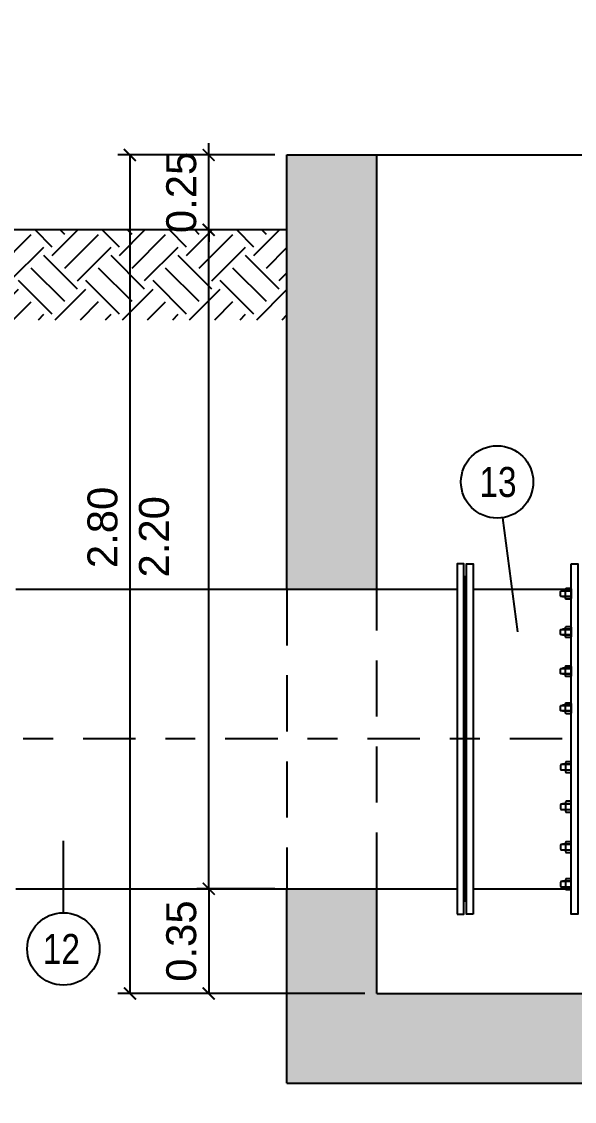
# Model space of a CAD drawing. Header units: feet. Extents: x 0 to 285167, y 0 to 9111449.
# Drawn here: x 285142.799 to 285144.644, y 9111399.777 to 9111403.382 of the extents above; entities that cross this region are included whole.
import ezdxf
from ezdxf import colors
from ezdxf.entities.mleader import LeaderData, LeaderLine
from ezdxf.enums import TextEntityAlignment as Align
from ezdxf.math import Vec2, Vec3

# ---------------------------------------------------------------- set-up
doc = ezdxf.new("R2010")
doc.units = ezdxf.units.FT
doc.header["$MEASUREMENT"] = 0
doc.linetypes.add('DASHDOT', pattern=[1, 0.5, -0.25, 0, -0.25])
doc.linetypes.add('HIDDEN', pattern=[0.375, 0.25, -0.125])
doc.layers.get('0').update_dxf_attribs({"linetype": 'CONTINUOUS'})
doc.layers.get('DEFPOINTS').update_dxf_attribs({"linetype": 'CONTINUOUS'})
for name, color, linetype in [('06', 6, 'CONTINUOUS'), ('EIXO', 1, 'DASHDOT'), ('H-SA-CONTORNO', 2, 'CONTINUOUS'), ('H-SA-DIM', 1, 'CONTINUOUS'), ('H-SA-ESTRUTURA (CORTE)', 5, 'CONTINUOUS'), ('H-SA-HTC CONCRETO', 253, 'CONTINUOUS'), ('H-SA-TEXTO', 2, 'CONTINUOUS'), ('H-SA-TUBOS', 3, 'CONTINUOUS'), ('INDIC', 2, 'CONTINUOUS')]:
    doc.layers.add(name, color=color, linetype=linetype)
doc.styles.add('EGC_Arial_2.0mm', font='arial.ttf', dxfattribs={"width": 0.8, "height": 2})
doc.styles.get("Standard").update_dxf_attribs({"font": 'arial.ttf'})
doc.dimstyles.new('Copy of EGC_2.0mm', dxfattribs={"dimtxt": 0.1, "dimasz": 0.04, "dimexe": 0.04, "dimexo": 0.04, "dimgap": 0.04, "dimtad": 1, "dimzin": 1, "dimdsep": 46, "dimtxsty": 'Standard', "dimblk": 'ARCHTICK', "dimcen": 0, "dimclrd": 1, "dimclre": 1, "dimclrt": 2, "dimazin": 0, "dimtfac": 1, "dimtix": 1, "dimtmove": 1, "dimatfit": 3, "dimldrblk": 'NONE', "dimfxl": 0.002, "dimtolj": 1, "dimtzin": 0, "dimlwd": -1, "dimarcsym": 0})

# ---------------------------------------------------------------- blocks, each defined once
blk = doc.blocks.new('_ArchTick')
at = {"color": 0, "linetype": 'ByBlock', "const_width": 0.15}
blk.add_lwpolyline([(-0.5, -0.5), (0.5, 0.5)], dxfattribs=at)
blk = doc.blocks.new('*D1242')
at = {"layer": 'DEFPOINTS', "color": 0, "transparency": 16777216}
for p in [(285143.6847, 9111402.9369), (285143.1603, 9111400.1369), (285143.9847, 9111400.1369)]:
    blk.add_point(p, dxfattribs=at)
at = {"layer": 'H-SA-DIM', "color": 1, "lineweight": -2, "transparency": 16777216}
for p, q in [((285143.6447, 9111402.9369), (285143.1203, 9111402.9369)), ((285143.9447, 9111400.1369), (285143.1203, 9111400.1369))]:
    blk.add_line(p, q, dxfattribs=at)
at = {"layer": 'H-SA-DIM', "color": 1, "transparency": 16777216}
blk.add_line((285143.1603, 9111402.9369), (285143.1603, 9111400.1369), dxfattribs=at)
at = {"layer": 'H-SA-DIM', "color": 1, "transparency": 16777216, "xscale": 0.04, "yscale": 0.04, "zscale": 0.04}
for p, rotation in [((285143.1603, 9111402.9369), 90), ((285143.1603, 9111400.1369), 270)]:
    blk.add_blockref('_ArchTick', p, dxfattribs=dict(at, rotation=rotation))
at = {"layer": 'H-SA-DIM', "color": 2, "transparency": 16777216, "insert": (285143.0692, 9111401.6932), "char_height": 0.1, "attachment_point": 5, "rotation": 90}
blk.add_mtext('\\A1;2.80', dxfattribs=at)
blk = doc.blocks.new('_None')
blk = doc.blocks.new('*D1253')
at = {"layer": 'DEFPOINTS', "color": 0, "transparency": 16777216}
for p in [(285143.6847, 9111400.4869), (285143.4233, 9111400.1369), (285143.9847, 9111400.1369)]:
    blk.add_point(p, dxfattribs=at)
at = {"layer": 'H-SA-DIM', "color": 1, "lineweight": -2, "transparency": 16777216}
for p, q in [((285143.6447, 9111400.4869), (285143.3833, 9111400.4869)), ((285143.9447, 9111400.1369), (285143.3833, 9111400.1369))]:
    blk.add_line(p, q, dxfattribs=at)
at = {"layer": 'H-SA-DIM', "color": 1, "transparency": 16777216}
blk.add_line((285143.4233, 9111400.4869), (285143.4233, 9111400.1369), dxfattribs=at)
at = {"layer": 'H-SA-DIM', "color": 1, "transparency": 16777216, "xscale": 0.04, "yscale": 0.04, "zscale": 0.04}
for p, rotation in [((285143.4233, 9111400.4869), 90), ((285143.4233, 9111400.1369), 270)]:
    blk.add_blockref('_ArchTick', p, dxfattribs=dict(at, rotation=rotation))
at = {"layer": 'H-SA-DIM', "color": 2, "transparency": 16777216, "insert": (285143.3322, 9111400.3119), "char_height": 0.1, "attachment_point": 5, "rotation": 90}
blk.add_mtext('\\A1;0.35', dxfattribs=at)
blk = doc.blocks.new('*D1261')
at = {"layer": 'DEFPOINTS', "color": 0, "transparency": 16777216}
for p in [(285143.4233, 9111402.6869), (285143.6847, 9111402.6869), (285143.6847, 9111400.4869)]:
    blk.add_point(p, dxfattribs=at)
at = {"layer": 'H-SA-DIM', "color": 1, "lineweight": -2, "transparency": 16777216}
for p, q in [((285143.6447, 9111402.6869), (285143.3833, 9111402.6869)), ((285143.6447, 9111400.4869), (285143.3833, 9111400.4869))]:
    blk.add_line(p, q, dxfattribs=at)
at = {"layer": 'H-SA-DIM', "color": 1, "transparency": 16777216}
blk.add_line((285143.4233, 9111400.4869), (285143.4233, 9111402.6869), dxfattribs=at)
at = {"layer": 'H-SA-DIM', "color": 1, "transparency": 16777216, "xscale": 0.04, "yscale": 0.04, "zscale": 0.04}
for p, rotation in [((285143.4233, 9111402.6869), 90), ((285143.4233, 9111400.4869), 270)]:
    blk.add_blockref('_ArchTick', p, dxfattribs=dict(at, rotation=rotation))
at = {"layer": 'H-SA-DIM', "color": 2, "transparency": 16777216, "insert": (285143.2412, 9111401.6619), "char_height": 0.1, "attachment_point": 5, "rotation": 90}
blk.add_mtext('\\A1;2.20', dxfattribs=at)
blk = doc.blocks.new('*D1262')
at = {"layer": 'DEFPOINTS', "color": 0, "transparency": 16777216}
for p in [(285143.4233, 9111402.9369), (285143.6827, 9111402.9369), (285143.6827, 9111402.6869)]:
    blk.add_point(p, dxfattribs=at)
at = {"layer": 'H-SA-DIM', "color": 1, "transparency": 16777216}
for p, q in [((285143.4233, 9111402.9369), (285143.4233, 9111402.9769)), ((285143.4233, 9111402.6869), (285143.4233, 9111402.9369)), ((285143.4233, 9111402.6869), (285143.4233, 9111402.6469))]:
    blk.add_line(p, q, dxfattribs=at)
at = {"layer": 'H-SA-DIM', "color": 1, "lineweight": -2, "transparency": 16777216}
for p, q in [((285143.6427, 9111402.9369), (285143.3833, 9111402.9369)), ((285143.6427, 9111402.6869), (285143.3833, 9111402.6869))]:
    blk.add_line(p, q, dxfattribs=at)
at = {"layer": 'H-SA-DIM', "color": 1, "transparency": 16777216, "xscale": 0.04, "yscale": 0.04, "zscale": 0.04}
for p, rotation in [((285143.4233, 9111402.9369), 270), ((285143.4233, 9111402.6869), 90)]:
    blk.add_blockref('_ArchTick', p, dxfattribs=dict(at, rotation=rotation))
at = {"layer": 'H-SA-DIM', "color": 2, "transparency": 16777216, "insert": (285143.3322, 9111402.8119), "char_height": 0.1, "attachment_point": 5, "rotation": 90}
blk.add_mtext('\\A1;0.25', dxfattribs=at)

msp = doc.modelspace()

# ---------------------------------------------------------------- hatches: boundary and pattern name
h = msp.add_hatch()
h.set_pattern_fill('EARTH', color=251, scale=0.025, angle=45, style=0)
h.set_pattern_definition([(45, (285194.17216, 9111382.98511), (2e-17, 0.2245064), [0.15875, -0.15875]), (45, (285194.13006, 9111383.0272), (2e-17, 0.2245064), [0.15875, -0.15875]), (45, (285194.08797, 9111383.0693), (2e-17, 0.2245064), [0.15875, -0.15875]), (135, (285194.08797, 9111383.09736), (-0.2245064, 2e-17), [0.15875, -0.15875]), (135, (285194.13006, 9111383.13946), (-0.2245064, 2e-17), [0.15875, -0.15875]), (135, (285194.17216, 9111383.18155), (-0.2245064, 2e-17), [0.15875, -0.15875])])
h.paths.add_polyline_path([(285141.6847, 9111402.6869), (285141.6847, 9111402.3869), (285143.6847, 9111402.3869), (285143.6847, 9111402.6869)])
at = {"layer": 'H-SA-HTC CONCRETO'}
h = msp.add_hatch(color=256, dxfattribs=at)
h.dxf.hatch_style = 1
h.paths.add_polyline_path([(285134.7447, 9111402.9569), (285134.6947, 9111402.9569), (285134.6947, 9111402.9869), (285133.3847, 9111402.9869), (285133.3847, 9111403.9869), (285133.0847, 9111403.9869), (285133.0847, 9111402.9869), (285132.0847, 9111402.9869), (285132.0847, 9111402.6869), (285133.0847, 9111402.6869), (285133.0847, 9111402.0569), (285133.3847, 9111402.0569), (285133.3847, 9111402.6869), (285134.7447, 9111402.6869)])
h.paths.add_polyline_path([(285133.3847, 9111406.9869), (285133.0847, 9111406.9869), (285133.0847, 9111405.4869), (285133.3847, 9111405.4869)])
h.paths.add_polyline_path([(285133.3847, 9111409.1557), (285133.3847, 9111411.0181), (285133.0847, 9111411.0181), (285133.0847, 9111410.6765), (285132.5347, 9111410.6765), (285132.5347, 9111411.5305), (285132.3847, 9111411.5305), (285132.3847, 9111410.5057), (285133.0847, 9111410.5057), (285133.0847, 9111409.1557), (285133.0847, 9111407.9869), (285133.3847, 9111407.9869)])
h.paths.add_polyline_path([(285137.8847, 9111409.8057), (285141.3847, 9111409.8057), (285141.3847, 9111410.5057), (285137.8847, 9111410.5057), (285137.5847, 9111410.5057), (285136.7864, 9111410.5057), (285136.785, 9111409.8057), (285137.5847, 9111409.8057), (285137.5847, 9111402.9869), (285137.8847, 9111402.9869)])
h.paths.add_polyline_path([(285136.7847, 9111409.8057), (285136.7864, 9111410.5057), (285133.3847, 9111410.5057), (285133.3847, 9111409.8057), (285136.7847, 9111409.8057)])
h.paths.add_polyline_path([(285141.6847, 9111410.5057), (285142.3847, 9111410.5057), (285142.3847, 9111411.5305), (285142.2347, 9111411.5305), (285142.2347, 9111410.6765), (285141.6847, 9111410.6765), (285141.6847, 9111411.0181), (285141.3847, 9111411.0181), (285141.3847, 9111409.1557), (285141.3847, 9111408.127), (285141.6847, 9111407.9578), (285141.6847, 9111409.1557)])
h.paths.add_polyline_path([(285141.6847, 9111407.9578), (285141.3847, 9111408.127), (285141.3847, 9111407.9869), (285141.6847, 9111407.9869)], flags=17)
h.paths.add_polyline_path([(285137.7163, 9111411.0492), (285137.6167, 9111411.052), (285137.6167, 9111410.524), (285137.7163, 9111410.524)])
h.paths.add_polyline_path([(285137.1528, 9111411.052), (285137.0531, 9111411.0492), (285137.0531, 9111410.524), (285137.1528, 9111410.524)])
h.paths.add_polyline_path([(285137.8847, 9111402.3369), (285137.8849, 9111402.9869), (285137.2847, 9111402.9869), (285137.2847, 9111402.4369), (285137.5847, 9111402.4369), (285137.5847, 9111401.3619), (285137.7235, 9111401.3619), (285137.7235, 9111401.4469), (285137.746, 9111401.4469), (285137.746, 9111401.3619), (285137.8847, 9111401.3619)])
h.paths.add_polyline_path([(285136.2847, 9111402.6479), (285136.2847, 9111402.9869), (285135.5957, 9111402.9869), (285135.5937, 9111402.9569), (285135.5447, 9111402.9569), (285135.5447, 9111402.6869), (285135.9847, 9111402.6869), (285135.9847, 9111402.4369), (285136.2847, 9111402.4369)])
h.paths.add_polyline_path([(285133.3847, 9111402.1769), (285133.0847, 9111402.0569)], flags=17)
h.paths.add_polyline_path([(285133.3847, 9111402.0569), (285133.0847, 9111402.0569)], flags=16)
h.paths.add_polyline_path([(285146.5447, 9111399.8371), (285146.2447, 9111399.8371), (285146.2447, 9111400.1369), (285143.9847, 9111400.1369), (285143.9847, 9111399.8371), (285143.6847, 9111399.8371)])
h.paths.add_polyline_path([(285146.5447, 9111402.9369), (285146.2447, 9111402.9369), (285146.2447, 9111401.4869), (285146.5447, 9111401.4869)])
h.paths.add_polyline_path([(285143.9847, 9111402.9369), (285143.6847, 9111402.9369), (285143.6847, 9111401.4869), (285143.9847, 9111401.4869)])
h.paths.add_polyline_path([(285143.9847, 9111400.4869), (285143.6847, 9111400.4869), (285143.6847, 9111399.8371), (285143.9847, 9111399.8371)])
h.paths.add_polyline_path([(285146.5447, 9111400.4869), (285146.2447, 9111400.4869), (285146.2447, 9111399.8371), (285146.5447, 9111399.8371)])

# ---------------------------------------------------------------- linework, layer by layer
at = {"layer": '06'}
msp.add_line((285143.6847, 9111402.6869), (285141.6847, 9111402.6869), dxfattribs=at)
at = {"layer": 'EIXO', "ltscale": 0.35}
msp.add_line((285148.4037, 9111400.9869), (285136.7847, 9111400.9869), dxfattribs=at)
at = {"layer": 'H-SA-CONTORNO', "ltscale": 0.75}
msp.add_line((285143.9847, 9111402.9369), (285146.2447, 9111402.9369), dxfattribs=at)
at = {"layer": 'H-SA-CONTORNO', "color": 1, "linetype": 'HIDDEN', "ltscale": 0.75}
for p, q in [((285143.6847, 9111401.4869), (285143.6847, 9111400.4869)), ((285143.9847, 9111400.4869), (285143.9847, 9111401.4869))]:
    msp.add_line(p, q, dxfattribs=at)
at = {"layer": 'H-SA-ESTRUTURA (CORTE)'}
for p, q in [((285143.6847, 9111401.4869), (285143.6847, 9111402.9369)), ((285143.6847, 9111402.9369), (285143.9847, 9111402.9369)), ((285143.9847, 9111401.4869), (285143.9847, 9111402.9369)), ((285143.6847, 9111399.8371), (285143.6847, 9111400.4869)), ((285143.9847, 9111400.1369), (285143.9847, 9111400.4869)), ((285143.9847, 9111400.1369), (285146.2447, 9111400.1369)), ((285143.6847, 9111399.8371), (285146.5447, 9111399.8371))]:
    msp.add_line(p, q, dxfattribs=at)
at = {"layer": 'H-SA-TUBOS'}
for p, q in [((285142.7797, 9111401.4869), (285143.6847, 9111401.4869)), ((285143.6847, 9111401.4869), (285143.9847, 9111401.4869)), ((285143.9847, 9111401.4869), (285144.2532, 9111401.4869)), ((285144.3062, 9111401.4869), (285144.6332, 9111401.4869)), ((285144.6332, 9111401.482), (285144.6042, 9111401.482)), ((285144.617, 9111401.481), (285144.6314, 9111401.481)), ((285144.6332, 9111401.462), (285144.6042, 9111401.462)), ((285144.6314, 9111401.463), (285144.617, 9111401.463)), ((285144.6332, 9111401.3539), (285144.6042, 9111401.3539)), ((285144.6332, 9111401.3339), (285144.6042, 9111401.3339)), ((285144.617, 9111401.3529), (285144.6314, 9111401.3529)), ((285144.6314, 9111401.3349), (285144.617, 9111401.3349)), ((285144.6332, 9111401.2231), (285144.6042, 9111401.2231)), ((285144.6332, 9111401.2031), (285144.6042, 9111401.2031)), ((285144.617, 9111401.2221), (285144.6314, 9111401.2221)), ((285144.6314, 9111401.2041), (285144.617, 9111401.2041)), ((285144.6332, 9111401.0993), (285144.6042, 9111401.0993)), ((285144.617, 9111401.0983), (285144.6314, 9111401.0983)), ((285144.6332, 9111401.0793), (285144.6042, 9111401.0793)), ((285144.6314, 9111401.0803), (285144.617, 9111401.0803)), ((285144.6332, 9111400.9024), (285144.6042, 9111400.9024)), ((285144.6314, 9111400.9014), (285144.617, 9111400.9014)), ((285144.6332, 9111400.8824), (285144.6042, 9111400.8824)), ((285144.617, 9111400.8834), (285144.6314, 9111400.8834)), ((285144.6332, 9111400.7706), (285144.6042, 9111400.7706)), ((285144.6314, 9111400.7696), (285144.617, 9111400.7696)), ((285144.6332, 9111400.7506), (285144.6042, 9111400.7506)), ((285144.617, 9111400.7516), (285144.6314, 9111400.7516)), ((285144.6332, 9111400.6359), (285144.6042, 9111400.6359)), ((285144.6332, 9111400.6159), (285144.6042, 9111400.6159)), ((285144.6314, 9111400.6349), (285144.617, 9111400.6349)), ((285144.617, 9111400.6169), (285144.6314, 9111400.6169)), ((285144.6332, 9111400.5117), (285144.6042, 9111400.5117)), ((285144.6314, 9111400.5107), (285144.617, 9111400.5107)), ((285142.7797, 9111400.4869), (285143.6847, 9111400.4869)), ((285143.6847, 9111400.4869), (285143.9847, 9111400.4869)), ((285143.9847, 9111400.4869), (285144.2532, 9111400.4869)), ((285144.3062, 9111400.4869), (285144.6332, 9111400.4869)), ((285144.6332, 9111400.4917), (285144.6042, 9111400.4917)), ((285144.617, 9111400.4927), (285144.6314, 9111400.4927))]:
    msp.add_line(p, q, dxfattribs=at)
for points in [[(285144.2532, 9111400.4019), (285144.2757, 9111400.4019), (285144.2757, 9111401.5719), (285144.2532, 9111401.5719)], [(285144.3062, 9111400.4019), (285144.2837, 9111400.4019), (285144.2837, 9111401.5719), (285144.3062, 9111401.5719)], [(285144.6332, 9111401.5719), (285144.6557, 9111401.5719), (285144.6557, 9111400.4019), (285144.6332, 9111400.4019)]]:
    msp.add_lwpolyline(points, close=True, dxfattribs=at)
for points in [[(285144.2757, 9111400.4459), (285144.2797, 9111400.4459), (285144.2797, 9111401.5279), (285144.2757, 9111401.5279)], [(285144.2837, 9111400.4459), (285144.2797, 9111400.4459), (285144.2797, 9111401.5279), (285144.2837, 9111401.5279)], [(285144.6152, 9111401.4801), (285144.617, 9111401.481), (285144.6152, 9111401.4819)], [(285144.6332, 9111401.4819), (285144.6314, 9111401.481), (285144.6332, 9111401.4801)], [(285144.6152, 9111401.4621), (285144.617, 9111401.463), (285144.6152, 9111401.4639)], [(285144.6332, 9111401.4639), (285144.6314, 9111401.463), (285144.6332, 9111401.4621)], [(285144.6152, 9111401.352), (285144.617, 9111401.3529), (285144.6152, 9111401.3538)], [(285144.6152, 9111401.334), (285144.617, 9111401.3349), (285144.6152, 9111401.3358)], [(285144.6332, 9111401.3538), (285144.6314, 9111401.3529), (285144.6332, 9111401.352)], [(285144.6332, 9111401.3358), (285144.6314, 9111401.3349), (285144.6332, 9111401.334)], [(285144.6152, 9111401.2212), (285144.617, 9111401.2221), (285144.6152, 9111401.223)], [(285144.6152, 9111401.2032), (285144.617, 9111401.2041), (285144.6152, 9111401.205)], [(285144.6332, 9111401.223), (285144.6314, 9111401.2221), (285144.6332, 9111401.2212)], [(285144.6332, 9111401.205), (285144.6314, 9111401.2041), (285144.6332, 9111401.2032)], [(285144.6152, 9111401.0974), (285144.617, 9111401.0983), (285144.6152, 9111401.0992)], [(285144.6152, 9111401.0794), (285144.617, 9111401.0803), (285144.6152, 9111401.0812)], [(285144.6332, 9111401.0992), (285144.6314, 9111401.0983), (285144.6332, 9111401.0974)], [(285144.6332, 9111401.0812), (285144.6314, 9111401.0803), (285144.6332, 9111401.0794)], [(285144.6152, 9111400.9023), (285144.617, 9111400.9014), (285144.6152, 9111400.9005)], [(285144.6332, 9111400.9005), (285144.6314, 9111400.9014), (285144.6332, 9111400.9023)], [(285144.6152, 9111400.8843), (285144.617, 9111400.8834), (285144.6152, 9111400.8825)], [(285144.6332, 9111400.8825), (285144.6314, 9111400.8834), (285144.6332, 9111400.8843)], [(285144.6152, 9111400.7705), (285144.617, 9111400.7696), (285144.6152, 9111400.7687)], [(285144.6332, 9111400.7687), (285144.6314, 9111400.7696), (285144.6332, 9111400.7705)], [(285144.6152, 9111400.7525), (285144.617, 9111400.7516), (285144.6152, 9111400.7507)], [(285144.6332, 9111400.7507), (285144.6314, 9111400.7516), (285144.6332, 9111400.7525)], [(285144.6152, 9111400.6358), (285144.617, 9111400.6349), (285144.6152, 9111400.634)], [(285144.6152, 9111400.6178), (285144.617, 9111400.6169), (285144.6152, 9111400.616)], [(285144.6332, 9111400.634), (285144.6314, 9111400.6349), (285144.6332, 9111400.6358)], [(285144.6332, 9111400.616), (285144.6314, 9111400.6169), (285144.6332, 9111400.6178)], [(285144.6152, 9111400.5116), (285144.617, 9111400.5107), (285144.6152, 9111400.5098)], [(285144.6332, 9111400.5098), (285144.6314, 9111400.5107), (285144.6332, 9111400.5116)], [(285144.6152, 9111400.4936), (285144.617, 9111400.4927), (285144.6152, 9111400.4918)], [(285144.6332, 9111400.4918), (285144.6314, 9111400.4927), (285144.6332, 9111400.4936)]]:
    msp.add_lwpolyline(points, dxfattribs=at)
for points in [[(285144.6152, 9111401.463), (285144.6003, 9111401.463, -0.414214), (285144.5985, 9111401.4648), (285144.5985, 9111401.4792, -0.414214), (285144.6003, 9111401.481), (285144.6152, 9111401.481)], [(285144.6152, 9111401.3349), (285144.6003, 9111401.3349, -0.414214), (285144.5985, 9111401.3367), (285144.5985, 9111401.3511, -0.414214), (285144.6003, 9111401.3529), (285144.6152, 9111401.3529)], [(285144.6152, 9111401.2041), (285144.6003, 9111401.2041, -0.414214), (285144.5985, 9111401.2059), (285144.5985, 9111401.2203, -0.414214), (285144.6003, 9111401.2221), (285144.6152, 9111401.2221)], [(285144.6152, 9111401.0803), (285144.6003, 9111401.0803, -0.414214), (285144.5985, 9111401.0821), (285144.5985, 9111401.0965, -0.414214), (285144.6003, 9111401.0983), (285144.6152, 9111401.0983)], [(285144.6152, 9111400.9014), (285144.6003, 9111400.9014, 0.414214), (285144.5985, 9111400.8996), (285144.5985, 9111400.8852, 0.414214), (285144.6003, 9111400.8834), (285144.6152, 9111400.8834)], [(285144.6152, 9111400.7696), (285144.6003, 9111400.7696, 0.414214), (285144.5985, 9111400.7678), (285144.5985, 9111400.7534, 0.414214), (285144.6003, 9111400.7516), (285144.6152, 9111400.7516)], [(285144.6152, 9111400.6349), (285144.6003, 9111400.6349, 0.414214), (285144.5985, 9111400.6331), (285144.5985, 9111400.6187, 0.414214), (285144.6003, 9111400.6169), (285144.6152, 9111400.6169)], [(285144.6152, 9111400.5107), (285144.6003, 9111400.5107, 0.414214), (285144.5985, 9111400.5089), (285144.5985, 9111400.4945, 0.414214), (285144.6003, 9111400.4927), (285144.6152, 9111400.4927)]]:
    msp.add_lwpolyline(points, format="xyb", dxfattribs=at)
for points in [[(285144.6332, 9111401.4558, -0.414214), (285144.6314, 9111401.454), (285144.617, 9111401.454, -0.414214), (285144.6152, 9111401.4558), (285144.6152, 9111401.4882, -0.414214), (285144.617, 9111401.49), (285144.6314, 9111401.49, -0.414214), (285144.6332, 9111401.4882)], [(285144.6332, 9111401.3277, -0.414214), (285144.6314, 9111401.3259), (285144.617, 9111401.3259, -0.414214), (285144.6152, 9111401.3277), (285144.6152, 9111401.3601, -0.414214), (285144.617, 9111401.3619), (285144.6314, 9111401.3619, -0.414214), (285144.6332, 9111401.3601)], [(285144.6332, 9111401.1969, -0.414214), (285144.6314, 9111401.1951), (285144.617, 9111401.1951, -0.414214), (285144.6152, 9111401.1969), (285144.6152, 9111401.2293, -0.414214), (285144.617, 9111401.2311), (285144.6314, 9111401.2311, -0.414214), (285144.6332, 9111401.2293)], [(285144.6332, 9111401.0731, -0.414214), (285144.6314, 9111401.0713), (285144.617, 9111401.0713, -0.414214), (285144.6152, 9111401.0731), (285144.6152, 9111401.1055, -0.414214), (285144.617, 9111401.1073), (285144.6314, 9111401.1073, -0.414214), (285144.6332, 9111401.1055)], [(285144.6332, 9111400.9086, 0.414214), (285144.6314, 9111400.9104), (285144.617, 9111400.9104, 0.414214), (285144.6152, 9111400.9086), (285144.6152, 9111400.8762, 0.414214), (285144.617, 9111400.8744), (285144.6314, 9111400.8744, 0.414214), (285144.6332, 9111400.8762)], [(285144.6332, 9111400.7768, 0.414214), (285144.6314, 9111400.7786), (285144.617, 9111400.7786, 0.414214), (285144.6152, 9111400.7768), (285144.6152, 9111400.7444, 0.414214), (285144.617, 9111400.7426), (285144.6314, 9111400.7426, 0.414214), (285144.6332, 9111400.7444)], [(285144.6332, 9111400.6421, 0.414214), (285144.6314, 9111400.6439), (285144.617, 9111400.6439, 0.414214), (285144.6152, 9111400.6421), (285144.6152, 9111400.6097, 0.414214), (285144.617, 9111400.6079), (285144.6314, 9111400.6079, 0.414214), (285144.6332, 9111400.6097)], [(285144.6332, 9111400.5179, 0.414214), (285144.6314, 9111400.5197), (285144.617, 9111400.5197, 0.414214), (285144.6152, 9111400.5179), (285144.6152, 9111400.4855, 0.414214), (285144.617, 9111400.4837), (285144.6314, 9111400.4837, 0.414214), (285144.6332, 9111400.4855)]]:
    msp.add_lwpolyline(points, format="xyb", close=True, dxfattribs=at)
at = {"layer": 'INDIC', "color": 1, "linetype": 'Continuous'}
for p, q in [((285144.4044, 9111401.7257), (285144.4544, 9111401.3448)), ((285142.9381, 9111400.4064), (285142.9381, 9111400.6466))]:
    msp.add_line(p, q, dxfattribs=at)
for centre in [(285144.3864, 9111401.8451), (285142.9381, 9111400.2857)]:
    msp.add_circle(centre, 0.1207, dxfattribs=at)

# ---------------------------------------------------------------- texts
at = {"layer": 'INDIC', "color": 2, "style": 'EGC_Arial_2.0mm', "width": 0.8}
for s, p in [('13', (285144.3893, 9111401.8451)), ('12', (285142.9314, 9111400.2857))]:
    msp.add_text(s, height=0.1, dxfattribs=at).set_placement(p, align=Align.MIDDLE_CENTER)

# ---------------------------------------------------------------- dimensions: what is measured, and where the dimension line sits
at = {"layer": 'H-SA-DIM'}
for base, p1, p2, picture, middle in [((285143.1603, 9111400.1369), (285143.6847, 9111402.9369), (285143.9847, 9111400.1369), '*D1242', (285143.1603, 9111401.6932)), ((285143.4233, 9111402.6869), (285143.6847, 9111400.4869), (285143.6847, 9111402.6869), '*D1261', (285143.3322, 9111401.6619))]:
    dim = msp.add_linear_dim(base=base, p1=p1, p2=p2, angle=90, dimstyle='Copy of EGC_2.0mm', dxfattribs=at)
    dim.commit()
    dim.dimension.update_dxf_attribs({"geometry": picture, "text_midpoint": middle, "dimtype": 160})
for base, p1, p2, picture, middle in [((285143.4233, 9111402.9369), (285143.6827, 9111402.6869), (285143.6827, 9111402.9369), '*D1262', (285143.3322, 9111402.8119)), ((285143.4233, 9111400.1369), (285143.6847, 9111400.4869), (285143.9847, 9111400.1369), '*D1253', (285143.3322, 9111400.3119))]:
    dim = msp.add_linear_dim(base=base, p1=p1, p2=p2, angle=90, dimstyle='Copy of EGC_2.0mm', dxfattribs=at)
    dim.commit()
    dim.dimension.update_dxf_attribs({"geometry": picture, "text_midpoint": middle})

# ---------------------------------------------------------------- next in the draw order: leaders
at = {"layer": 'H-SA-TEXTO'}
ml = msp.add_multileader_mtext('Standard', dxfattribs=at)
ml.set_content('CÂMARA DE DESCARGA', color=2, style='EGC_Arial_2.0mm')
ml.set_leader_properties(color=1, linetype='ByLayer', lineweight=-1)
ml.set_arrow_properties(name='NONE')
ml.build(insert=Vec2(0, 0))
ml.multileader.update_dxf_attribs({"text_left_attachment_type": 2, "text_right_attachment_type": 2, "dogleg_length": 1.9819, "arrow_head_size": 0.075, "scale": 0.05})
ctx = ml.context
ctx.base_point, ctx.scale, ctx.char_height, ctx.arrow_head_size, ctx.landing_gap_size, ctx.plane_origin, ctx.plane_x_axis, ctx.plane_y_axis = Vec3(285157.5292, 9111408.4676), 0.05, 0.1, 0.075, 0.05, Vec3(285534.9977, 9111466.1161), Vec3(0.999987, 0.005007), Vec3(-0.005007, 0.999987)
ctx.left_attachment, ctx.right_attachment, ctx.text_align_type = 2, 2, 1
notes = []
notes.append((ctx, [(0, (0, 0, 0), (0, 0), (1, 0), 1, [])]))
ctx.mtext.insert, ctx.mtext.text_direction, ctx.mtext.rotation, ctx.mtext.width, ctx.mtext.defined_height, ctx.mtext.alignment, ctx.mtext.flow_direction = Vec3(285158.2376, 9111408.5346), Vec3(0.999987, 0.005007), 0.005007, 1.322834, 0.2562, 2, 5
ctx.mtext.has_bg_fill, ctx.mtext.bg_color, ctx.mtext.bg_scale_factor, ctx.mtext.bg_transparency, ctx.mtext.use_window_bg_color = 1, -1073741824, 1, 0, 1
for ctx, leaders in notes:
    for number, flags, end, landing, length, lines in leaders:
        leader = LeaderData()
        leader.index, (leader.has_last_leader_line, leader.has_dogleg_vector, leader.attachment_direction) = number, flags
        leader.last_leader_point, leader.dogleg_vector, leader.dogleg_length = Vec3(end), Vec3(landing), length
        for number, points, colour, breaks in lines:
            line = LeaderLine()
            line.index, line.vertices, line.color, line.breaks = number, Vec3.list(points), colors.encode_raw_color(colour), breaks
            leader.lines.append(line)
        ctx.leaders.append(leader)

# ---------------------------------------------------------------- next in the draw order: leaders
ml = msp.add_multileader_mtext('Standard', dxfattribs=at)
ml.set_content('CP3B - TRECHO 1', color=2, style='EGC_Arial_2.0mm')
ml.set_leader_properties(color=1, linetype='ByLayer', lineweight=-1)
ml.set_arrow_properties(name='NONE')
ml.build(insert=Vec2(0, 0))
ml.multileader.update_dxf_attribs({"text_left_attachment_type": 2, "text_right_attachment_type": 2, "dogleg_length": 1.9819, "arrow_head_size": 0.075, "scale": 0.05})
ctx = ml.context
ctx.base_point, ctx.scale, ctx.char_height, ctx.arrow_head_size, ctx.landing_gap_size, ctx.plane_origin, ctx.plane_x_axis, ctx.plane_y_axis = Vec3(285161.0238, 9111408.6539, -478.1983), 0.05, 0.1, 0.075, 0.05, Vec3(285535.8647, 9111465.4832, -478.1983), Vec3(0.999987, 0.005007), Vec3(-0.005007, 0.999987)
ctx.left_attachment, ctx.right_attachment, ctx.text_align_type = 2, 2, 1
notes = []
notes.append((ctx, [(0, (0, 0, 0), (0, 0), (1, 0), 1, [])]))
ctx.mtext.insert, ctx.mtext.text_direction, ctx.mtext.rotation, ctx.mtext.width, ctx.mtext.defined_height, ctx.mtext.alignment, ctx.mtext.flow_direction = Vec3(285161.5387, 9111408.7082, -478.1983), Vec3(0.999987, 0.005007), 0.005007, 0.936825, 1.047, 2, 5
ctx.mtext.has_bg_fill, ctx.mtext.bg_color, ctx.mtext.bg_scale_factor, ctx.mtext.bg_transparency, ctx.mtext.use_window_bg_color = 1, -1073741824, 1, 0, 1
for ctx, leaders in notes:
    for number, flags, end, landing, length, lines in leaders:
        leader = LeaderData()
        leader.index, (leader.has_last_leader_line, leader.has_dogleg_vector, leader.attachment_direction) = number, flags
        leader.last_leader_point, leader.dogleg_vector, leader.dogleg_length = Vec3(end), Vec3(landing), length
        for number, points, colour, breaks in lines:
            line = LeaderLine()
            line.index, line.vertices, line.color, line.breaks = number, Vec3.list(points), colors.encode_raw_color(colour), breaks
            leader.lines.append(line)
        ctx.leaders.append(leader)

# ---------------------------------------------------------------- next in the draw order: leaders
ml = msp.add_multileader_mtext('Standard', dxfattribs=at)
ml.set_content('CP-3 TRECHO 2', color=2, style='EGC_Arial_2.0mm')
ml.set_leader_properties(color=1, linetype='ByLayer', lineweight=-1)
ml.set_arrow_properties(name='NONE')
ml.build(insert=Vec2(0, 0))
ml.multileader.update_dxf_attribs({"text_left_attachment_type": 2, "text_right_attachment_type": 2, "dogleg_length": 1.9819, "arrow_head_size": 0.075, "scale": 0.05})
ctx = ml.context
ctx.base_point, ctx.scale, ctx.char_height, ctx.arrow_head_size, ctx.landing_gap_size, ctx.plane_origin, ctx.plane_x_axis, ctx.plane_y_axis = Vec3(285162.1522, 9111438.3002, -478.1983), 0.05, 0.1, 0.075, 0.05, Vec3(284787.7874, 9111500.0442, -478.1983), Vec3(0.999987, -0.005007), Vec3(0.005007, 0.999987)
ctx.left_attachment, ctx.right_attachment, ctx.text_align_type = 2, 2, 1
notes = []
notes.append((ctx, [(0, (0, 0, 0), (0, 0), (1, 0), 1, [])]))
ctx.mtext.insert, ctx.mtext.text_direction, ctx.mtext.rotation, ctx.mtext.width, ctx.mtext.defined_height, ctx.mtext.alignment, ctx.mtext.flow_direction = Vec3(285162.6221, 9111438.3496, -478.1983), Vec3(0.999987, -0.005007), 6.278178, 1.457911, 1.047, 2, 5
ctx.mtext.has_bg_fill, ctx.mtext.bg_color, ctx.mtext.bg_scale_factor, ctx.mtext.bg_transparency, ctx.mtext.use_window_bg_color = 1, -1073741824, 1, 0, 1
for ctx, leaders in notes:
    for number, flags, end, landing, length, lines in leaders:
        leader = LeaderData()
        leader.index, (leader.has_last_leader_line, leader.has_dogleg_vector, leader.attachment_direction) = number, flags
        leader.last_leader_point, leader.dogleg_vector, leader.dogleg_length = Vec3(end), Vec3(landing), length
        for number, points, colour, breaks in lines:
            line = LeaderLine()
            line.index, line.vertices, line.color, line.breaks = number, Vec3.list(points), colors.encode_raw_color(colour), breaks
            leader.lines.append(line)
        ctx.leaders.append(leader)

# ---------------------------------------------------------------- next in the draw order: leaders
ml = msp.add_multileader_mtext('Standard', dxfattribs=at)
ml.set_content('CÂMARA DE DESCARGA', color=2, style='EGC_Arial_2.0mm')
ml.set_leader_properties(color=1, linetype='ByLayer', lineweight=-1)
ml.set_arrow_properties(name='NONE')
ml.build(insert=Vec2(0, 0))
ml.multileader.update_dxf_attribs({"text_left_attachment_type": 2, "text_right_attachment_type": 2, "dogleg_length": 1.9819, "arrow_head_size": 0.075, "scale": 0.05})
ctx = ml.context
ctx.base_point, ctx.scale, ctx.char_height, ctx.arrow_head_size, ctx.landing_gap_size, ctx.plane_origin, ctx.plane_x_axis, ctx.plane_y_axis = Vec3(285157.7721, 9111438.0794, -239.0991), 0.05, 0.1, 0.075, 0.05, Vec3(285535.8972, 9111508.0171, -239.0991), Vec3(0.999987, 0.005007), Vec3(-0.005007, 0.999987)
ctx.left_attachment, ctx.right_attachment, ctx.text_align_type = 2, 2, 1
notes = []
notes.append((ctx, [(0, (0, 0, 0), (0, 0), (1, 0), 1, [])]))
ctx.mtext.insert, ctx.mtext.text_direction, ctx.mtext.rotation, ctx.mtext.width, ctx.mtext.defined_height, ctx.mtext.alignment, ctx.mtext.flow_direction = Vec3(285158.4805, 9111438.1465, -239.0991), Vec3(0.999987, 0.005007), 0.005007, 1.322834, 0.2562, 2, 5
ctx.mtext.has_bg_fill, ctx.mtext.bg_color, ctx.mtext.bg_scale_factor, ctx.mtext.bg_transparency, ctx.mtext.use_window_bg_color = 1, -1073741824, 1, 0, 1
for ctx, leaders in notes:
    for number, flags, end, landing, length, lines in leaders:
        leader = LeaderData()
        leader.index, (leader.has_last_leader_line, leader.has_dogleg_vector, leader.attachment_direction) = number, flags
        leader.last_leader_point, leader.dogleg_vector, leader.dogleg_length = Vec3(end), Vec3(landing), length
        for number, points, colour, breaks in lines:
            line = LeaderLine()
            line.index, line.vertices, line.color, line.breaks = number, Vec3.list(points), colors.encode_raw_color(colour), breaks
            leader.lines.append(line)
        ctx.leaders.append(leader)

doc.saveas('drawing.dxf')
